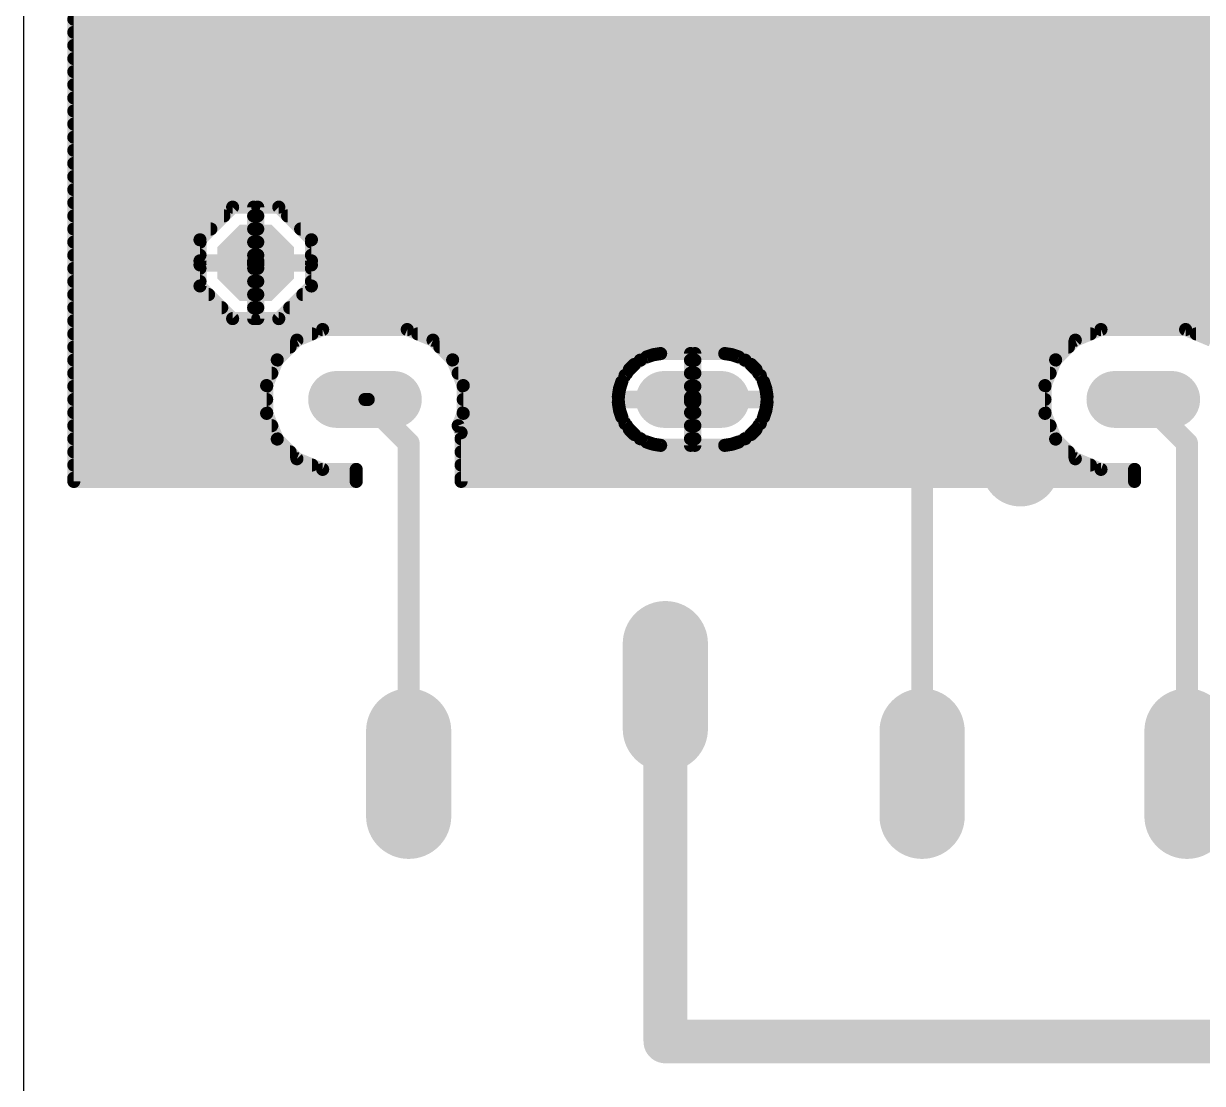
# Model space of a CAD drawing. Header units: millimetres. Extents: x 0 to 653, y 0 to 287.
# Drawn here: x 0 to 27.41, y 22.2 to 46.84 of the extents above; entities that cross this region are included whole.
import ezdxf

# ---------------------------------------------------------------- set-up
doc = ezdxf.new("R2010")
doc.units = ezdxf.units.MM
for name, color, linetype in [('16', 7, 'Continuous'), ('17', 7, 'Continuous'), ('18', 7, 'Continuous'), ('20', 7, 'Continuous')]:
    doc.layers.add(name, color=color, linetype=linetype)

# ---------------------------------------------------------------- blocks, each defined once
blk = doc.blocks.new('LONGP100')
at = {"const_width": 1}
blk.add_lwpolyline([(-0.5, 0), (0.5, 0)], dxfattribs=at)
at = {"const_width": 0.5}
for points in [[(-0.5, 0.25, 1), (-0.5, -0.25)], [(0.5, -0.25, 1), (0.5, 0.25)]]:
    blk.add_lwpolyline(points, format="xyb", dxfattribs=at)
blk = doc.blocks.new('OCTAGONP')
at = {"const_width": 0.5}
blk.add_lwpolyline([(-0.25, -0.1036), (-0.25, 0.1036), (-0.1036, 0.25), (0.1036, 0.25), (0.25, 0.1036), (0.25, -0.1036), (0.1036, -0.25), (-0.1036, -0.25), (-0.25, -0.1036), (-0.25, 0.1036)], dxfattribs=at)
blk = doc.blocks.new('ROUNDV')
at = {"const_width": 0.5}
blk.add_lwpolyline([(0, -0.25, 1), (0, 0.25, 1), (0, -0.25)], format="xyb", dxfattribs=at)

msp = doc.modelspace()

# ---------------------------------------------------------------- linework, layer by layer
at = {"layer": '16'}
for points, const_width in [([(1.168, 36.195), (1.168, 90.335)], 0.305), ([(1.168, 46.939), (167.958, 46.939)], 0.305), ([(1.168, 46.634), (167.958, 46.634)], 0.305), ([(1.168, 46.33), (167.958, 46.33)], 0.305), ([(1.168, 46.025), (167.958, 46.025)], 0.305), ([(1.168, 45.72), (167.958, 45.72)], 0.305), ([(1.168, 45.415), (167.958, 45.415)], 0.305), ([(1.168, 45.11), (167.958, 45.11)], 0.305), ([(1.168, 44.806), (167.958, 44.806)], 0.305), ([(1.168, 44.501), (167.958, 44.501)], 0.305), ([(1.168, 44.196), (167.958, 44.196)], 0.305), ([(1.168, 43.891), (167.958, 43.891)], 0.305), ([(1.168, 43.586), (167.958, 43.586)], 0.305), ([(1.168, 43.282), (167.958, 43.282)], 0.305), ([(1.168, 42.977), (167.958, 42.977)], 0.305), ([(1.168, 42.672), (167.958, 42.672)], 0.305), ([(1.168, 42.367), (4.658, 42.367)], 0.305), ([(4.861, 42.57), (4.102, 41.812)], 0.305), ([(5.35, 42.57), (4.861, 42.57)], 0.305), ([(5.35, 41.323), (5.35, 42.57)], 0.305), ([(5.35, 42.367), (5.445, 42.367)], 0.305), ([(5.934, 42.57), (5.445, 42.57)], 0.305), ([(5.445, 42.57), (5.445, 41.323)], 0.305), ([(6.693, 41.812), (5.934, 42.57)], 0.305), ([(6.137, 42.367), (167.958, 42.367)], 0.305), ([(1.168, 42.062), (4.353, 42.062)], 0.305), ([(5.35, 42.062), (5.445, 42.062)], 0.305), ([(6.442, 42.062), (167.958, 42.062)], 0.305), ([(4.102, 41.812), (4.102, 41.323)], 0.305), ([(6.693, 41.323), (6.693, 41.812)], 0.305), ([(1.168, 41.758), (4.102, 41.758)], 0.305), ([(5.35, 41.758), (5.445, 41.758)], 0.305), ([(6.693, 41.758), (167.958, 41.758)], 0.305), ([(1.168, 41.453), (4.102, 41.453)], 0.305), ([(4.102, 41.323), (5.35, 41.323)], 0.305), ([(5.35, 41.453), (5.445, 41.453)], 0.305), ([(5.445, 41.323), (5.35, 41.323)], 0.305), ([(5.35, 41.323), (5.35, 41.227)], 0.305), ([(5.445, 41.227), (5.445, 41.323)], 0.305), ([(5.445, 41.323), (6.693, 41.323)], 0.305), ([(6.693, 41.453), (167.958, 41.453)], 0.305), ([(1.168, 41.148), (4.102, 41.148)], 0.305), ([(5.35, 41.227), (4.102, 41.227)], 0.305), ([(4.102, 41.227), (4.102, 40.738)], 0.305), ([(5.35, 39.98), (5.35, 41.227)], 0.305), ([(5.35, 41.227), (5.445, 41.227)], 0.305), ([(5.35, 41.148), (5.445, 41.148)], 0.305), ([(5.445, 41.227), (5.445, 39.98)], 0.305), ([(6.693, 41.227), (5.445, 41.227)], 0.305), ([(6.693, 40.738), (6.693, 41.227)], 0.305), ([(6.693, 41.148), (167.958, 41.148)], 0.305), ([(1.168, 40.843), (4.102, 40.843)], 0.305), ([(4.102, 40.738), (4.861, 39.98)], 0.305), ([(5.35, 40.843), (5.445, 40.843)], 0.305), ([(5.934, 39.98), (6.693, 40.738)], 0.305), ([(6.693, 40.843), (167.958, 40.843)], 0.305), ([(1.168, 40.538), (4.302, 40.538)], 0.305), ([(5.35, 40.538), (5.445, 40.538)], 0.305), ([(6.493, 40.538), (167.958, 40.538)], 0.305), ([(1.168, 40.234), (4.607, 40.234)], 0.305), ([(5.35, 40.234), (5.445, 40.234)], 0.305), ([(6.188, 40.234), (167.958, 40.234)], 0.305), ([(1.168, 39.929), (167.958, 39.929)], 0.305), ([(4.861, 39.98), (5.35, 39.98)], 0.305), ([(5.445, 39.98), (5.934, 39.98)], 0.305), ([(1.168, 39.624), (6.708, 39.624)], 0.305), ([(6.954, 39.726), (6.356, 39.478)], 0.305), ([(8.921, 39.726), (6.954, 39.726)], 0.305), ([(9.519, 39.478), (8.921, 39.726)], 0.305), ([(9.166, 39.624), (24.806, 39.624)], 0.305), ([(25.051, 39.726), (24.454, 39.478)], 0.305), ([(27.019, 39.726), (25.051, 39.726)], 0.305), ([(27.616, 39.478), (27.019, 39.726)], 0.305), ([(27.264, 39.624), (42.904, 39.624)], 0.305), ([(1.168, 39.319), (6.197, 39.319)], 0.305), ([(6.356, 39.478), (5.899, 39.021)], 0.305), ([(9.976, 39.021), (9.519, 39.478)], 0.305), ([(9.678, 39.319), (24.295, 39.319)], 0.305), ([(24.454, 39.478), (23.997, 39.021)], 0.305), ([(14.488, 39.089), (14.338, 39.012)], 0.305), ([(14.647, 39.141), (14.488, 39.089)], 0.305), ([(14.813, 39.167), (14.647, 39.141)], 0.305), ([(15.507, 39.167), (14.813, 39.167)], 0.305), ([(15.507, 38.151), (15.507, 39.167)], 0.305), ([(16.302, 39.167), (15.608, 39.167)], 0.305), ([(15.608, 39.167), (15.608, 38.151)], 0.305), ([(16.468, 39.141), (16.302, 39.167)], 0.305), ([(16.627, 39.089), (16.468, 39.141)], 0.305), ([(16.777, 39.012), (16.627, 39.089)], 0.305), ([(1.168, 39.014), (5.896, 39.014)], 0.305), ([(5.899, 39.021), (5.652, 38.423)], 0.305), ([(10.223, 38.423), (9.976, 39.021)], 0.305), ([(9.979, 39.014), (14.342, 39.014)], 0.305), ([(14.083, 38.795), (13.985, 38.659)], 0.305), ([(14.202, 38.914), (14.083, 38.795)], 0.305), ([(14.338, 39.012), (14.202, 38.914)], 0.305), ([(15.507, 39.014), (15.608, 39.014)], 0.305), ([(16.773, 39.014), (23.994, 39.014)], 0.305), ([(16.913, 38.914), (16.777, 39.012)], 0.305), ([(17.032, 38.795), (16.913, 38.914)], 0.305), ([(17.13, 38.659), (17.032, 38.795)], 0.305), ([(23.997, 39.021), (23.749, 38.423)], 0.305), ([(1.168, 38.71), (5.77, 38.71)], 0.305), ([(10.105, 38.71), (14.021, 38.71)], 0.305), ([(13.909, 38.51), (13.857, 38.35)], 0.305), ([(13.985, 38.659), (13.909, 38.51)], 0.305), ([(15.507, 38.71), (15.608, 38.71)], 0.305), ([(17.094, 38.71), (23.868, 38.71)], 0.305), ([(17.206, 38.51), (17.13, 38.659)], 0.305), ([(17.258, 38.35), (17.206, 38.51)], 0.305), ([(1.168, 38.405), (5.652, 38.405)], 0.305), ([(5.652, 38.423), (5.652, 37.777)], 0.305), ([(10.223, 37.777), (10.223, 38.423)], 0.305), ([(10.223, 38.405), (13.874, 38.405)], 0.305), ([(13.857, 38.35), (13.83, 38.184)], 0.305), ([(15.507, 38.405), (15.608, 38.405)], 0.305), ([(17.241, 38.405), (23.749, 38.405)], 0.305), ([(17.285, 38.184), (17.258, 38.35)], 0.305), ([(23.749, 38.423), (23.749, 37.777)], 0.305), ([(1.168, 38.1), (5.652, 38.1)], 0.305), ([(8.954, 37.084), (7.938, 38.1)], 0.508), ([(7.938, 38.1), (8.014, 38.1)], 0.305), ([(10.223, 38.1), (15.507, 38.1)], 0.305), ([(13.83, 38.184), (13.83, 38.151)], 0.305), ([(13.83, 38.151), (15.507, 38.151)], 0.305), ([(15.507, 38.049), (13.83, 38.049)], 0.305), ([(13.83, 38.049), (13.83, 38.016)], 0.305), ([(13.83, 38.016), (13.857, 37.85)], 0.305), ([(15.507, 38.151), (15.507, 38.049)], 0.305), ([(15.608, 38.151), (15.507, 38.151)], 0.305), ([(15.507, 37.033), (15.507, 38.049)], 0.305), ([(15.507, 38.049), (15.608, 38.049)], 0.305), ([(15.608, 38.049), (15.608, 38.151)], 0.305), ([(15.608, 38.151), (17.285, 38.151)], 0.305), ([(15.608, 38.1), (23.749, 38.1)], 0.305), ([(15.608, 38.049), (15.608, 37.033)], 0.305), ([(17.285, 38.049), (15.608, 38.049)], 0.305), ([(17.258, 37.85), (17.285, 38.016)], 0.305), ([(17.285, 38.151), (17.285, 38.184)], 0.305), ([(17.285, 38.016), (17.285, 38.049)], 0.305), ([(27.051, 37.084), (26.035, 38.1)], 0.508), ([(1.168, 37.795), (5.652, 37.795)], 0.305), ([(5.652, 37.777), (5.899, 37.179)], 0.305), ([(10.105, 37.49), (10.223, 37.777)], 0.305), ([(10.223, 37.795), (13.874, 37.795)], 0.305), ([(13.857, 37.85), (13.909, 37.691)], 0.305), ([(13.909, 37.691), (13.985, 37.541)], 0.305), ([(15.507, 37.795), (15.608, 37.795)], 0.305), ([(17.13, 37.541), (17.206, 37.691)], 0.305), ([(17.206, 37.691), (17.258, 37.85)], 0.305), ([(17.241, 37.795), (23.749, 37.795)], 0.305), ([(23.749, 37.777), (23.997, 37.179)], 0.305), ([(1.168, 37.49), (5.77, 37.49)], 0.305), ([(10.173, 37.327), (10.105, 37.49)], 0.305), ([(10.105, 37.49), (14.021, 37.49)], 0.305), ([(13.985, 37.541), (14.083, 37.405)], 0.305), ([(14.083, 37.405), (14.202, 37.286)], 0.305), ([(15.507, 37.49), (15.608, 37.49)], 0.305), ([(16.913, 37.286), (17.032, 37.405)], 0.305), ([(17.032, 37.405), (17.13, 37.541)], 0.305), ([(17.094, 37.49), (23.868, 37.49)], 0.305), ([(1.168, 37.186), (5.896, 37.186)], 0.305), ([(5.899, 37.179), (6.356, 36.722)], 0.305), ([(8.954, 29.401), (8.954, 37.084)], 0.508), ([(10.173, 36.195), (10.173, 37.327)], 0.305), ([(10.173, 37.186), (14.342, 37.186)], 0.305), ([(14.202, 37.286), (14.338, 37.188)], 0.305), ([(14.338, 37.188), (14.488, 37.111)], 0.305), ([(15.507, 37.186), (15.608, 37.186)], 0.305), ([(16.627, 37.111), (16.777, 37.188)], 0.305), ([(16.773, 37.186), (23.994, 37.186)], 0.305), ([(16.777, 37.188), (16.913, 37.286)], 0.305), ([(23.997, 37.179), (24.454, 36.722)], 0.305), ([(27.051, 29.401), (27.051, 37.084)], 0.508), ([(1.168, 36.881), (6.197, 36.881)], 0.305), ([(10.173, 36.881), (24.295, 36.881)], 0.305), ([(14.488, 37.111), (14.647, 37.059)], 0.305), ([(14.647, 37.059), (14.813, 37.033)], 0.305), ([(14.813, 37.033), (15.507, 37.033)], 0.305), ([(15.608, 37.033), (16.302, 37.033)], 0.305), ([(16.302, 37.033), (16.468, 37.059)], 0.305), ([(16.468, 37.059), (16.627, 37.111)], 0.305), ([(20.892, 29.401), (20.892, 36.83)], 0.508), ([(6.356, 36.722), (6.954, 36.474)], 0.305), ([(24.454, 36.722), (25.051, 36.474)], 0.305), ([(1.168, 36.576), (6.708, 36.576)], 0.305), ([(6.954, 36.474), (7.734, 36.474)], 0.305), ([(7.734, 36.474), (7.734, 36.195)], 0.305), ([(10.173, 36.576), (24.806, 36.576)], 0.305), ([(25.051, 36.474), (25.832, 36.474)], 0.305), ([(25.832, 36.474), (25.832, 36.195)], 0.305), ([(1.168, 36.271), (7.734, 36.271)], 0.305), ([(7.734, 36.195), (1.168, 36.195)], 0.305), ([(10.173, 36.271), (25.832, 36.271)], 0.305), ([(25.832, 36.195), (10.173, 36.195)], 0.305), ([(14.922, 31.433), (14.922, 23.177)], 1.016), ([(14.922, 23.177), (33.02, 23.177)], 1.016)]:
    msp.add_lwpolyline(points, dxfattribs=dict(at, const_width=const_width))
for points, const_width in [([(1.168, 47.015, 1), (1.168, 46.863)], 0.152), ([(1.168, 46.711, 1), (1.168, 46.558)], 0.152), ([(1.168, 46.406, 1), (1.168, 46.253)], 0.152), ([(1.168, 46.101, 1), (1.168, 45.949)], 0.152), ([(1.168, 45.796, 1), (1.168, 45.644)], 0.152), ([(1.168, 45.491, 1), (1.168, 45.339)], 0.152), ([(1.168, 45.187, 1), (1.168, 45.034)], 0.152), ([(1.168, 44.882, 1), (1.168, 44.729)], 0.152), ([(1.168, 44.577, 1), (1.168, 44.425)], 0.152), ([(1.168, 44.272, 1), (1.168, 44.12)], 0.152), ([(1.168, 43.967, 1), (1.168, 43.815)], 0.152), ([(1.168, 43.663, 1), (1.168, 43.51)], 0.152), ([(1.168, 43.358, 1), (1.168, 43.205)], 0.152), ([(1.168, 43.053, 1), (1.168, 42.901)], 0.152), ([(1.168, 42.748, 1), (1.168, 42.596)], 0.152), ([(1.168, 42.443, 1), (1.168, 42.291)], 0.152), ([(4.658, 42.291, 1), (4.658, 42.443)], 0.152), ([(4.861, 42.647, 1), (4.861, 42.494)], 0.152), ([(4.915, 42.517, 1), (4.807, 42.624)], 0.152), ([(5.426, 42.57, 1), (5.274, 42.57)], 0.152), ([(5.35, 42.443, 1), (5.35, 42.291)], 0.152), ([(5.35, 42.494, 1), (5.35, 42.647)], 0.152), ([(5.445, 42.647, 1), (5.445, 42.494)], 0.152), ([(5.521, 42.57, 1), (5.369, 42.57)], 0.152), ([(5.445, 42.291, 1), (5.445, 42.443)], 0.152), ([(5.988, 42.624, 1), (5.88, 42.517)], 0.152), ([(5.934, 42.494, 1), (5.934, 42.647)], 0.152), ([(6.137, 42.443, 1), (6.137, 42.291)], 0.152), ([(1.168, 42.139, 1), (1.168, 41.986)], 0.152), ([(4.353, 41.986, 1), (4.353, 42.139)], 0.152), ([(5.35, 42.139, 1), (5.35, 41.986)], 0.152), ([(5.445, 41.986, 1), (5.445, 42.139)], 0.152), ([(6.442, 42.139, 1), (6.442, 41.986)], 0.152), ([(4.178, 41.812, 1), (4.026, 41.812)], 0.152), ([(4.048, 41.865, 1), (4.156, 41.758)], 0.152), ([(6.769, 41.812, 1), (6.617, 41.812)], 0.152), ([(6.639, 41.758, 1), (6.747, 41.865)], 0.152), ([(1.168, 41.834, 1), (1.168, 41.681)], 0.152), ([(4.102, 41.681, 1), (4.102, 41.834)], 0.152), ([(5.35, 41.834, 1), (5.35, 41.681)], 0.152), ([(5.445, 41.681, 1), (5.445, 41.834)], 0.152), ([(6.693, 41.834, 1), (6.693, 41.681)], 0.152), ([(1.168, 41.529, 1), (1.168, 41.377)], 0.152), ([(4.102, 41.399, 1), (4.102, 41.246)], 0.152), ([(4.026, 41.323, 1), (4.178, 41.323)], 0.152), ([(4.102, 41.377, 1), (4.102, 41.529)], 0.152), ([(5.35, 41.529, 1), (5.35, 41.377)], 0.152), ([(5.35, 41.399, 1), (5.35, 41.246)], 0.152), ([(5.426, 41.323, 1), (5.274, 41.323)], 0.152), ([(5.274, 41.323, 1), (5.426, 41.323)], 0.152), ([(5.35, 41.246, 1), (5.35, 41.399)], 0.152), ([(5.521, 41.323, 1), (5.369, 41.323)], 0.152), ([(5.445, 41.399, 1), (5.445, 41.246)], 0.152), ([(5.369, 41.323, 1), (5.521, 41.323)], 0.152), ([(5.445, 41.377, 1), (5.445, 41.529)], 0.152), ([(5.445, 41.246, 1), (5.445, 41.399)], 0.152), ([(6.693, 41.529, 1), (6.693, 41.377)], 0.152), ([(6.617, 41.323, 1), (6.769, 41.323)], 0.152), ([(6.693, 41.246, 1), (6.693, 41.399)], 0.152), ([(1.168, 41.224, 1), (1.168, 41.072)], 0.152), ([(4.102, 41.304, 1), (4.102, 41.151)], 0.152), ([(4.178, 41.227, 1), (4.026, 41.227)], 0.152), ([(4.102, 41.072, 1), (4.102, 41.224)], 0.152), ([(5.426, 41.227, 1), (5.274, 41.227)], 0.152), ([(5.35, 41.304, 1), (5.35, 41.151)], 0.152), ([(5.274, 41.227, 1), (5.426, 41.227)], 0.152), ([(5.35, 41.224, 1), (5.35, 41.072)], 0.152), ([(5.35, 41.151, 1), (5.35, 41.304)], 0.152), ([(5.521, 41.227, 1), (5.369, 41.227)], 0.152), ([(5.445, 41.304, 1), (5.445, 41.151)], 0.152), ([(5.369, 41.227, 1), (5.521, 41.227)], 0.152), ([(5.445, 41.151, 1), (5.445, 41.304)], 0.152), ([(5.445, 41.072, 1), (5.445, 41.224)], 0.152), ([(6.769, 41.227, 1), (6.617, 41.227)], 0.152), ([(6.693, 41.224, 1), (6.693, 41.072)], 0.152), ([(6.693, 41.151, 1), (6.693, 41.304)], 0.152), ([(1.168, 40.919, 1), (1.168, 40.767)], 0.152), ([(4.156, 40.792, 1), (4.048, 40.684)], 0.152), ([(4.102, 40.767, 1), (4.102, 40.919)], 0.152), ([(5.35, 40.919, 1), (5.35, 40.767)], 0.152), ([(5.445, 40.767, 1), (5.445, 40.919)], 0.152), ([(6.693, 40.919, 1), (6.693, 40.767)], 0.152), ([(6.747, 40.684, 1), (6.639, 40.792)], 0.152), ([(1.168, 40.615, 1), (1.168, 40.462)], 0.152), ([(4.026, 40.738, 1), (4.178, 40.738)], 0.152), ([(4.302, 40.462, 1), (4.302, 40.615)], 0.152), ([(5.35, 40.615, 1), (5.35, 40.462)], 0.152), ([(5.445, 40.462, 1), (5.445, 40.615)], 0.152), ([(6.493, 40.615, 1), (6.493, 40.462)], 0.152), ([(6.617, 40.738, 1), (6.769, 40.738)], 0.152), ([(1.168, 40.31, 1), (1.168, 40.157)], 0.152), ([(4.607, 40.157, 1), (4.607, 40.31)], 0.152), ([(5.35, 40.31, 1), (5.35, 40.157)], 0.152), ([(5.445, 40.157, 1), (5.445, 40.31)], 0.152), ([(6.188, 40.31, 1), (6.188, 40.157)], 0.152), ([(1.168, 40.005, 1), (1.168, 39.853)], 0.152), ([(4.861, 40.056, 1), (4.861, 39.903)], 0.152), ([(4.807, 39.926, 1), (4.915, 40.033)], 0.152), ([(5.274, 39.98, 1), (5.426, 39.98)], 0.152), ([(5.35, 39.903, 1), (5.35, 40.056)], 0.152), ([(5.445, 40.056, 1), (5.445, 39.903)], 0.152), ([(5.369, 39.98, 1), (5.521, 39.98)], 0.152), ([(5.88, 40.033, 1), (5.988, 39.926)], 0.152), ([(5.934, 39.903, 1), (5.934, 40.056)], 0.152), ([(1.168, 39.7, 1), (1.168, 39.548)], 0.152), ([(6.708, 39.548, 1), (6.708, 39.7)], 0.152), ([(6.954, 39.802, 1), (6.954, 39.649)], 0.152), ([(6.983, 39.655, 1), (6.925, 39.796)], 0.152), ([(8.95, 39.796, 1), (8.892, 39.655)], 0.152), ([(8.921, 39.649, 1), (8.921, 39.802)], 0.152), ([(9.166, 39.7, 1), (9.166, 39.548)], 0.152), ([(24.806, 39.548, 1), (24.806, 39.7)], 0.152), ([(25.051, 39.802, 1), (25.051, 39.649)], 0.152), ([(25.08, 39.655, 1), (25.022, 39.796)], 0.152), ([(27.048, 39.796, 1), (26.99, 39.655)], 0.152), ([(27.019, 39.649, 1), (27.019, 39.802)], 0.152), ([(27.264, 39.7, 1), (27.264, 39.548)], 0.152), ([(1.168, 39.395, 1), (1.168, 39.243)], 0.152), ([(6.197, 39.243, 1), (6.197, 39.395)], 0.152), ([(6.327, 39.548, 1), (6.385, 39.408)], 0.152), ([(6.41, 39.424, 1), (6.302, 39.532)], 0.152), ([(9.573, 39.532, 1), (9.465, 39.424)], 0.152), ([(9.49, 39.408, 1), (9.548, 39.548)], 0.152), ([(9.678, 39.395, 1), (9.678, 39.243)], 0.152), ([(24.295, 39.243, 1), (24.295, 39.395)], 0.152), ([(24.425, 39.548, 1), (24.483, 39.408)], 0.152), ([(24.508, 39.424, 1), (24.4, 39.532)], 0.152), ([(14.464, 39.161, 1), (14.511, 39.016)], 0.152), ([(14.522, 39.021, 1), (14.453, 39.157)], 0.152), ([(14.635, 39.216, 1), (14.659, 39.065)], 0.152), ([(14.671, 39.068, 1), (14.624, 39.213)], 0.152), ([(14.813, 39.243, 1), (14.813, 39.091)], 0.152), ([(14.825, 39.092, 1), (14.801, 39.242)], 0.152), ([(15.583, 39.167, 1), (15.431, 39.167)], 0.152), ([(15.507, 39.091, 1), (15.507, 39.243)], 0.152), ([(15.608, 39.243, 1), (15.608, 39.091)], 0.152), ([(15.684, 39.167, 1), (15.532, 39.167)], 0.152), ([(16.314, 39.242, 1), (16.29, 39.092)], 0.152), ([(16.302, 39.091, 1), (16.302, 39.243)], 0.152), ([(16.491, 39.213, 1), (16.444, 39.068)], 0.152), ([(16.456, 39.065, 1), (16.48, 39.216)], 0.152), ([(16.662, 39.157, 1), (16.593, 39.021)], 0.152), ([(16.604, 39.016, 1), (16.651, 39.161)], 0.152), ([(1.168, 39.091, 1), (1.168, 38.938)], 0.152), ([(5.845, 39.075, 1), (5.953, 38.967)], 0.152), ([(5.969, 38.992, 1), (5.829, 39.05)], 0.152), ([(5.896, 38.938, 1), (5.896, 39.091)], 0.152), ([(10.046, 39.05, 1), (9.906, 38.992)], 0.152), ([(9.979, 39.091, 1), (9.979, 38.938)], 0.152), ([(9.922, 38.967, 1), (10.03, 39.075)], 0.152), ([(14.03, 38.849, 1), (14.137, 38.741)], 0.152), ([(14.145, 38.75, 1), (14.022, 38.84)], 0.152), ([(14.157, 38.975, 1), (14.247, 38.852)], 0.152), ([(14.256, 38.86, 1), (14.148, 38.968)], 0.152), ([(14.303, 39.08, 1), (14.373, 38.944)], 0.152), ([(14.383, 38.951, 1), (14.293, 39.074)], 0.152), ([(14.342, 38.938, 1), (14.342, 39.091)], 0.152), ([(15.507, 39.091, 1), (15.507, 38.938)], 0.152), ([(15.608, 38.938, 1), (15.608, 39.091)], 0.152), ([(16.773, 39.091, 1), (16.773, 38.938)], 0.152), ([(16.822, 39.074, 1), (16.732, 38.951)], 0.152), ([(16.742, 38.944, 1), (16.812, 39.08)], 0.152), ([(16.967, 38.968, 1), (16.859, 38.86)], 0.152), ([(16.868, 38.852, 1), (16.958, 38.975)], 0.152), ([(17.093, 38.84, 1), (16.97, 38.75)], 0.152), ([(16.978, 38.741, 1), (17.085, 38.849)], 0.152), ([(23.943, 39.075, 1), (24.05, 38.967)], 0.152), ([(24.067, 38.992, 1), (23.926, 39.05)], 0.152), ([(23.994, 38.938, 1), (23.994, 39.091)], 0.152), ([(1.168, 38.786, 1), (1.168, 38.633)], 0.152), ([(5.77, 38.633, 1), (5.77, 38.786)], 0.152), ([(10.105, 38.786, 1), (10.105, 38.633)], 0.152), ([(13.981, 38.486, 1), (13.836, 38.533)], 0.152), ([(13.923, 38.704, 1), (14.046, 38.614)], 0.152), ([(14.053, 38.624, 1), (13.917, 38.694)], 0.152), ([(14.021, 38.633, 1), (14.021, 38.786)], 0.152), ([(15.507, 38.786, 1), (15.507, 38.633)], 0.152), ([(15.608, 38.633, 1), (15.608, 38.786)], 0.152), ([(17.094, 38.786, 1), (17.094, 38.633)], 0.152), ([(17.198, 38.694, 1), (17.062, 38.624)], 0.152), ([(17.069, 38.614, 1), (17.192, 38.704)], 0.152), ([(17.279, 38.533, 1), (17.134, 38.486)], 0.152), ([(23.868, 38.633, 1), (23.868, 38.786)], 0.152), ([(1.168, 38.481, 1), (1.168, 38.329)], 0.152), ([(5.728, 38.423, 1), (5.575, 38.423)], 0.152), ([(5.581, 38.453, 1), (5.722, 38.394)], 0.152), ([(5.652, 38.329, 1), (5.652, 38.481)], 0.152), ([(10.3, 38.423, 1), (10.147, 38.423)], 0.152), ([(10.223, 38.481, 1), (10.223, 38.329)], 0.152), ([(10.153, 38.394, 1), (10.294, 38.453)], 0.152), ([(13.784, 38.373, 1), (13.929, 38.326)], 0.152), ([(13.932, 38.338, 1), (13.781, 38.362)], 0.152), ([(13.841, 38.544, 1), (13.976, 38.475)], 0.152), ([(13.874, 38.329, 1), (13.874, 38.481)], 0.152), ([(15.507, 38.481, 1), (15.507, 38.329)], 0.152), ([(15.608, 38.329, 1), (15.608, 38.481)], 0.152), ([(17.139, 38.475, 1), (17.274, 38.544)], 0.152), ([(17.241, 38.481, 1), (17.241, 38.329)], 0.152), ([(17.334, 38.362, 1), (17.183, 38.338)], 0.152), ([(17.186, 38.326, 1), (17.331, 38.373)], 0.152), ([(23.825, 38.423, 1), (23.673, 38.423)], 0.152), ([(23.679, 38.453, 1), (23.819, 38.394)], 0.152), ([(23.749, 38.329, 1), (23.749, 38.481)], 0.152), ([(1.168, 38.176, 1), (1.168, 38.024)], 0.152), ([(5.652, 38.024, 1), (5.652, 38.176)], 0.152), ([(8.027, 38.19, 1), (7.848, 38.01)], 0.254), ([(7.938, 38.176, 1), (7.938, 38.024)], 0.152), ([(8.014, 38.024, 1), (8.014, 38.176)], 0.152), ([(10.223, 38.176, 1), (10.223, 38.024)], 0.152), ([(13.906, 38.184, 1), (13.754, 38.184)], 0.152), ([(13.83, 38.227, 1), (13.83, 38.075)], 0.152), ([(13.755, 38.196, 1), (13.906, 38.172)], 0.152), ([(13.754, 38.151, 1), (13.906, 38.151)], 0.152), ([(13.83, 38.125, 1), (13.83, 37.973)], 0.152), ([(13.906, 38.049, 1), (13.754, 38.049)], 0.152), ([(13.906, 38.028, 1), (13.755, 38.004)], 0.152), ([(15.583, 38.151, 1), (15.431, 38.151)], 0.152), ([(15.507, 38.227, 1), (15.507, 38.075)], 0.152), ([(15.431, 38.151, 1), (15.583, 38.151)], 0.152), ([(15.583, 38.049, 1), (15.431, 38.049)], 0.152), ([(15.507, 38.125, 1), (15.507, 37.973)], 0.152), ([(15.431, 38.049, 1), (15.583, 38.049)], 0.152), ([(15.507, 38.075, 1), (15.507, 38.227)], 0.152), ([(15.507, 38.024, 1), (15.507, 38.176)], 0.152), ([(15.507, 37.973, 1), (15.507, 38.125)], 0.152), ([(15.684, 38.151, 1), (15.532, 38.151)], 0.152), ([(15.608, 38.227, 1), (15.608, 38.075)], 0.152), ([(15.608, 38.176, 1), (15.608, 38.024)], 0.152), ([(15.532, 38.151, 1), (15.684, 38.151)], 0.152), ([(15.684, 38.049, 1), (15.532, 38.049)], 0.152), ([(15.608, 38.125, 1), (15.608, 37.973)], 0.152), ([(15.532, 38.049, 1), (15.684, 38.049)], 0.152), ([(15.608, 38.075, 1), (15.608, 38.227)], 0.152), ([(15.608, 37.973, 1), (15.608, 38.125)], 0.152), ([(17.361, 38.184, 1), (17.209, 38.184)], 0.152), ([(17.209, 38.151, 1), (17.361, 38.151)], 0.152), ([(17.361, 38.049, 1), (17.209, 38.049)], 0.152), ([(17.209, 38.172, 1), (17.36, 38.196)], 0.152), ([(17.36, 38.004, 1), (17.209, 38.028)], 0.152), ([(17.285, 38.075, 1), (17.285, 38.227)], 0.152), ([(17.285, 37.973, 1), (17.285, 38.125)], 0.152), ([(23.749, 38.024, 1), (23.749, 38.176)], 0.152), ([(26.125, 38.19, 1), (25.945, 38.01)], 0.254), ([(1.168, 37.871, 1), (1.168, 37.719)], 0.152), ([(5.722, 37.806, 1), (5.581, 37.748)], 0.152), ([(5.575, 37.777, 1), (5.728, 37.777)], 0.152), ([(5.652, 37.719, 1), (5.652, 37.871)], 0.152), ([(10.223, 37.871, 1), (10.223, 37.719)], 0.152), ([(10.147, 37.777, 1), (10.3, 37.777)], 0.152), ([(10.294, 37.748, 1), (10.153, 37.806)], 0.152), ([(13.754, 38.016, 1), (13.906, 38.016)], 0.152), ([(13.929, 37.874, 1), (13.784, 37.827)], 0.152), ([(13.781, 37.838, 1), (13.932, 37.862)], 0.152), ([(13.976, 37.725, 1), (13.841, 37.656)], 0.152), ([(13.874, 37.719, 1), (13.874, 37.871)], 0.152), ([(15.507, 37.871, 1), (15.507, 37.719)], 0.152), ([(15.608, 37.719, 1), (15.608, 37.871)], 0.152), ([(17.274, 37.656, 1), (17.139, 37.725)], 0.152), ([(17.241, 37.871, 1), (17.241, 37.719)], 0.152), ([(17.183, 37.862, 1), (17.334, 37.838)], 0.152), ([(17.331, 37.827, 1), (17.186, 37.874)], 0.152), ([(17.209, 38.016, 1), (17.361, 38.016)], 0.152), ([(23.819, 37.806, 1), (23.679, 37.748)], 0.152), ([(23.673, 37.777, 1), (23.825, 37.777)], 0.152), ([(23.749, 37.719, 1), (23.749, 37.871)], 0.152), ([(1.168, 37.567, 1), (1.168, 37.414)], 0.152), ([(5.77, 37.414, 1), (5.77, 37.567)], 0.152), ([(10.105, 37.567, 1), (10.105, 37.414)], 0.152), ([(10.175, 37.519, 1), (10.034, 37.461)], 0.152), ([(10.034, 37.519, 1), (10.175, 37.461)], 0.152), ([(13.836, 37.667, 1), (13.981, 37.714)], 0.152), ([(14.046, 37.586, 1), (13.923, 37.496)], 0.152), ([(13.917, 37.506, 1), (14.053, 37.575)], 0.152), ([(14.137, 37.459, 1), (14.03, 37.351)], 0.152), ([(14.021, 37.414, 1), (14.021, 37.567)], 0.152), ([(15.507, 37.567, 1), (15.507, 37.414)], 0.152), ([(15.608, 37.414, 1), (15.608, 37.567)], 0.152), ([(17.085, 37.351, 1), (16.978, 37.459)], 0.152), ([(17.094, 37.567, 1), (17.094, 37.414)], 0.152), ([(17.062, 37.575, 1), (17.198, 37.506)], 0.152), ([(17.192, 37.496, 1), (17.069, 37.586)], 0.152), ([(17.134, 37.714, 1), (17.279, 37.667)], 0.152), ([(23.868, 37.414, 1), (23.868, 37.567)], 0.152), ([(1.168, 37.262, 1), (1.168, 37.109)], 0.152), ([(5.953, 37.233, 1), (5.845, 37.125)], 0.152), ([(5.829, 37.15, 1), (5.969, 37.208)], 0.152), ([(5.896, 37.109, 1), (5.896, 37.262)], 0.152), ([(9.081, 37.084, 1), (8.826, 37.084)], 0.254), ([(8.864, 36.994, 1), (9.043, 37.174)], 0.254), ([(10.249, 37.327, 1), (10.097, 37.327)], 0.152), ([(10.173, 37.262, 1), (10.173, 37.109)], 0.152), ([(10.102, 37.297, 1), (10.243, 37.356)], 0.152), ([(14.022, 37.36, 1), (14.145, 37.45)], 0.152), ([(14.247, 37.348, 1), (14.157, 37.225)], 0.152), ([(14.148, 37.232, 1), (14.256, 37.34)], 0.152), ([(14.373, 37.255, 1), (14.303, 37.12)], 0.152), ([(14.293, 37.126, 1), (14.383, 37.249)], 0.152), ([(14.342, 37.109, 1), (14.342, 37.262)], 0.152), ([(15.507, 37.262, 1), (15.507, 37.109)], 0.152), ([(15.608, 37.109, 1), (15.608, 37.262)], 0.152), ([(16.773, 37.262, 1), (16.773, 37.109)], 0.152), ([(16.732, 37.249, 1), (16.822, 37.126)], 0.152), ([(16.812, 37.12, 1), (16.742, 37.255)], 0.152), ([(16.859, 37.34, 1), (16.967, 37.232)], 0.152), ([(16.958, 37.225, 1), (16.868, 37.348)], 0.152), ([(16.97, 37.45, 1), (17.093, 37.36)], 0.152), ([(24.05, 37.233, 1), (23.943, 37.125)], 0.152), ([(23.926, 37.15, 1), (24.067, 37.208)], 0.152), ([(23.994, 37.109, 1), (23.994, 37.262)], 0.152), ([(27.178, 37.084, 1), (26.924, 37.084)], 0.254), ([(26.961, 36.994, 1), (27.141, 37.174)], 0.254), ([(1.168, 36.957, 1), (1.168, 36.805)], 0.152), ([(6.197, 36.805, 1), (6.197, 36.957)], 0.152), ([(10.173, 36.957, 1), (10.173, 36.805)], 0.152), ([(14.511, 37.184, 1), (14.464, 37.039)], 0.152), ([(14.453, 37.044, 1), (14.522, 37.179)], 0.152), ([(14.659, 37.135, 1), (14.635, 36.984)], 0.152), ([(14.624, 36.987, 1), (14.671, 37.132)], 0.152), ([(14.813, 37.109, 1), (14.813, 36.957)], 0.152), ([(14.801, 36.958, 1), (14.825, 37.108)], 0.152), ([(15.431, 37.033, 1), (15.583, 37.033)], 0.152), ([(15.507, 36.957, 1), (15.507, 37.109)], 0.152), ([(15.608, 37.109, 1), (15.608, 36.957)], 0.152), ([(15.532, 37.033, 1), (15.684, 37.033)], 0.152), ([(16.29, 37.108, 1), (16.314, 36.958)], 0.152), ([(16.302, 36.957, 1), (16.302, 37.109)], 0.152), ([(16.444, 37.132, 1), (16.491, 36.987)], 0.152), ([(16.48, 36.984, 1), (16.456, 37.135)], 0.152), ([(16.593, 37.179, 1), (16.662, 37.044)], 0.152), ([(16.651, 37.039, 1), (16.604, 37.184)], 0.152), ([(21.018, 36.83, 1), (20.765, 36.83)], 0.254), ([(24.295, 36.805, 1), (24.295, 36.957)], 0.152), ([(6.385, 36.792, 1), (6.327, 36.651)], 0.152), ([(6.302, 36.668, 1), (6.41, 36.776)], 0.152), ([(24.483, 36.792, 1), (24.425, 36.651)], 0.152), ([(24.4, 36.668, 1), (24.508, 36.776)], 0.152), ([(1.168, 36.652, 1), (1.168, 36.5)], 0.152), ([(6.708, 36.5, 1), (6.708, 36.652)], 0.152), ([(6.954, 36.551, 1), (6.954, 36.398)], 0.152), ([(6.925, 36.404, 1), (6.983, 36.545)], 0.152), ([(7.811, 36.474, 1), (7.658, 36.474)], 0.152), ([(7.734, 36.398, 1), (7.734, 36.551)], 0.152), ([(10.173, 36.652, 1), (10.173, 36.5)], 0.152), ([(24.806, 36.5, 1), (24.806, 36.652)], 0.152), ([(25.051, 36.551, 1), (25.051, 36.398)], 0.152), ([(25.022, 36.404, 1), (25.08, 36.545)], 0.152), ([(25.908, 36.474, 1), (25.756, 36.474)], 0.152), ([(25.832, 36.398, 1), (25.832, 36.551)], 0.152), ([(1.168, 36.347, 1), (1.168, 36.195)], 0.152), ([(1.168, 36.271, 1), (1.168, 36.119)], 0.152), ([(1.092, 36.195, 1), (1.245, 36.195)], 0.152), ([(7.658, 36.195, 1), (7.811, 36.195)], 0.152), ([(7.734, 36.195, 1), (7.734, 36.347)], 0.152), ([(7.734, 36.119, 1), (7.734, 36.271)], 0.152), ([(10.173, 36.347, 1), (10.173, 36.195)], 0.152), ([(10.173, 36.271, 1), (10.173, 36.119)], 0.152), ([(10.097, 36.195, 1), (10.249, 36.195)], 0.152), ([(25.756, 36.195, 1), (25.908, 36.195)], 0.152), ([(25.832, 36.195, 1), (25.832, 36.347)], 0.152), ([(25.832, 36.119, 1), (25.832, 36.271)], 0.152), ([(15.177, 31.433, 1), (14.668, 31.433)], 0.508), ([(8.826, 29.401, 1), (9.081, 29.401)], 0.254), ([(20.765, 29.401, 1), (21.018, 29.401)], 0.254), ([(26.924, 29.401, 1), (27.178, 29.401)], 0.254), ([(14.922, 23.431, 1), (14.922, 22.924)], 0.508), ([(14.668, 23.177, 1), (15.177, 23.177)], 0.508)]:
    msp.add_lwpolyline(points, format="xyb", dxfattribs=dict(at, const_width=const_width))
at = {"layer": '20'}
msp.add_line((0, 93.65), (0, 0), dxfattribs=at)

# ---------------------------------------------------------------- block references
at = {"layer": '17'}
for name, p, xscale, yscale, rotation in [('OCTAGONP', (5.397, 41.275), 1.778, 1.778, 270), ('OCTAGONP', (5.397, 41.275), 1.778, 1.778, 270), ('LONGP100', (7.938, 38.1), 1.3208, 1.3208, 180), ('LONGP100', (7.938, 38.1), 1.3208, 1.3208, 180), ('LONGP100', (15.557, 38.1), 1.3208, 1.3208, 180), ('LONGP100', (15.557, 38.1), 1.3208, 1.3208, 180), ('LONGP100', (26.035, 38.1), 1.3208, 1.3208, 180), ('LONGP100', (26.035, 38.1), 1.3208, 1.3208, 180), ('LONGP100', (14.922, 31.433), 1.9812, 1.9812, 270), ('LONGP100', (14.922, 31.433), 1.9812, 1.9812, 270), ('LONGP100', (8.954, 29.401), 1.9812, 1.9812, 270), ('LONGP100', (8.954, 29.401), 1.9812, 1.9812, 270), ('LONGP100', (20.892, 29.401), 1.9812, 1.9812, 270), ('LONGP100', (20.892, 29.401), 1.9812, 1.9812, 270), ('LONGP100', (27.051, 29.401), 1.9812, 1.9812, 270), ('LONGP100', (27.051, 29.401), 1.9812, 1.9812, 270)]:
    msp.add_blockref(name, p, dxfattribs=dict(at, xscale=xscale, yscale=yscale, rotation=rotation))
at = {"layer": '18', "xscale": 1.8, "yscale": 1.8}
msp.add_blockref('ROUNDV', (23.177, 36.513), dxfattribs=at)
msp.add_blockref('ROUNDV', (23.177, 36.513), dxfattribs=at)

doc.saveas('drawing.dxf')
